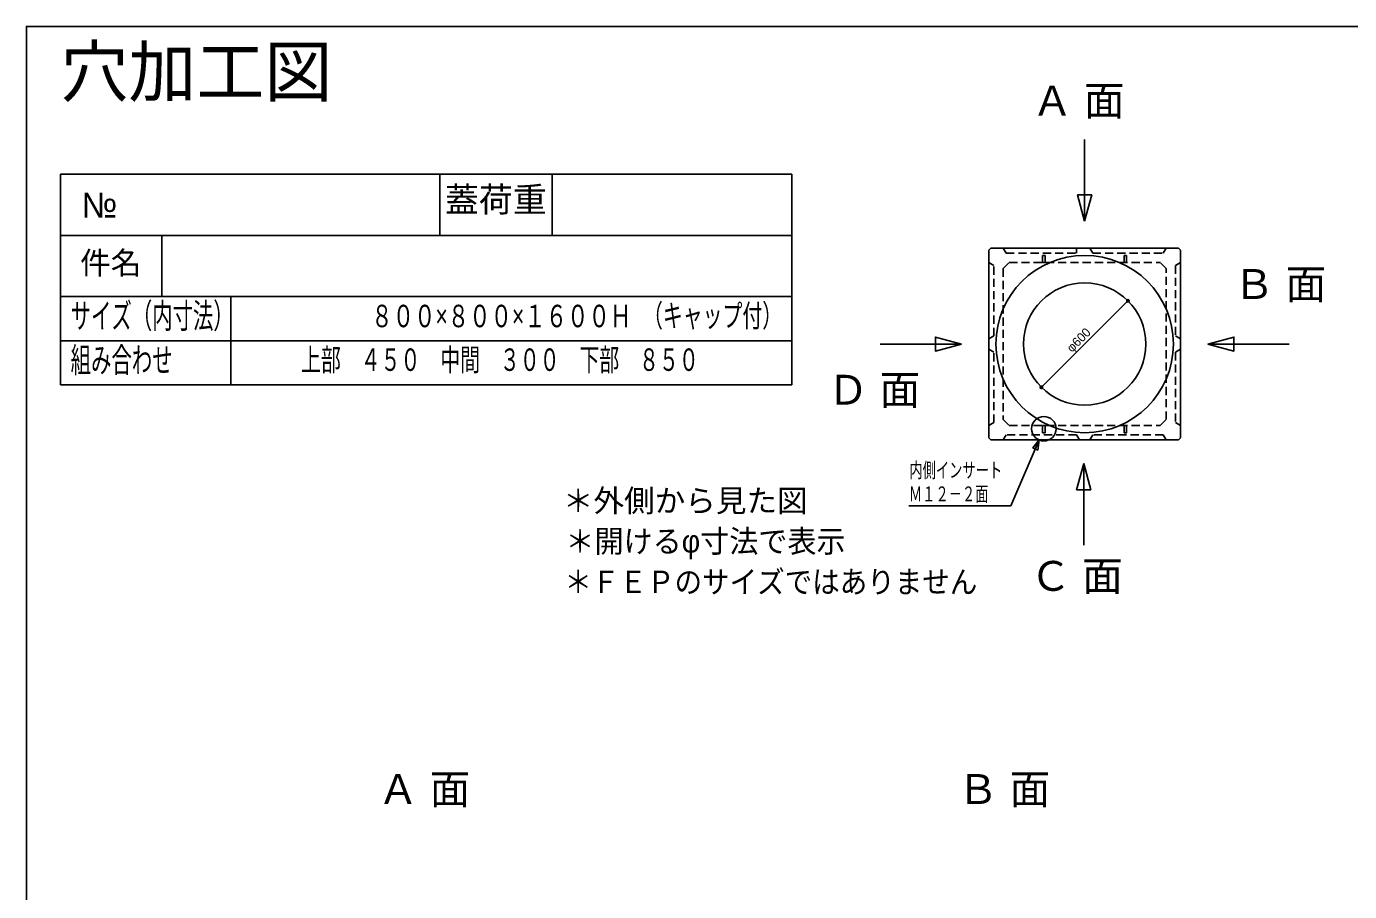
# Model space of a CAD drawing. Units: millimetres, scale not verified. Extents: x -3704 to 3796, y -2790 to 2696.
# Drawn here: x -3704 to 189, y 151 to 2696 of the extents above; entities that cross this region are included whole.
import ezdxf
from ezdxf.enums import TextEntityAlignment as Align

# ---------------------------------------------------------------- set-up
doc = ezdxf.new("R2010")
doc.units = ezdxf.units.MM
doc.header["$LTSCALE"] = 20
doc.linetypes.add('DASHED1', pattern=[1.8, 1.2, -0.6])
doc.layers.add('0-0_レイヤ_1', color=7, linetype='Continuous')
doc.styles.add('HG丸ｺﾞｼｯｸM-PRO', font='')
doc.styles.add('図脳フォント', font='')
doc.styles.get('HG丸ｺﾞｼｯｸM-PRO').set_extended_font_data('HG丸ｺﾞｼｯｸM-PRO')
doc.styles.get('図脳フォント').set_extended_font_data('図脳フォント')

msp = doc.modelspace()

# ---------------------------------------------------------------- hatches: boundary and pattern name
at = {"layer": '0-0_レイヤ_1'}
for points in [[(-457.49, 1889.16, 1), (-469.49, 1889.16, 1)], [(-712.05, 1634.6, 1), (-724.05, 1634.6, 1)]]:
    msp.add_hatch(color=256, dxfattribs=at).paths.add_polyline_path(points)

# ---------------------------------------------------------------- linework, layer by layer
for p, q in [((-3704.12, -2568.82), (-3704.12, 2646.47)), ((-590.77, 2123.88), (-590.77, 2363.88)), ((-3604.12, 2261.49), (-1868.91, 2261.49)), ((-3604.12, 2261.49), (-3604.12, 2211.49)), ((-2157.31, 2261.49), (-2157.31, 2131.49)), ((-1868.91, 2261.49), (-1451.85, 2261.49)), ((-1451.85, 2261.49), (-1451.85, 2211.49)), ((-3604.12, 1821.49), (-3604.12, 2211.49)), ((-1451.85, 2211.49), (-1451.85, 1821.49)), ((-2157.31, 2131.49), (-2157.31, 2081.49)), ((-3604.12, 2081.49), (-1451.85, 2081.49)), ((-3305.48, 2081.49), (-3305.48, 1901.49)), ((-872.77, 2037.88), (-866.77, 2043.88)), ((-872.77, 2037.88), (-872.77, 1485.88)), ((-866.77, 2043.88), (-314.77, 2043.88)), ((-308.77, 2037.88), (-314.77, 2043.88)), ((-308.77, 1485.88), (-308.77, 2037.88)), ((-714.37, 2022.88), (-707.17, 2022.88)), ((-474.37, 2022.88), (-467.17, 2022.88)), ((-3102.8, 1641.49), (-3102.8, 1901.49)), ((-463.49, 1889.16), (-718.05, 1634.6)), ((-3604.12, 1821.49), (-3604.12, 1641.49)), ((-1451.85, 1641.49), (-1451.85, 1821.49)), ((-1868.91, 1771.49), (-3604.12, 1771.49)), ((-1868.91, 1771.49), (-1451.85, 1771.49)), ((-952.77, 1761.88), (-1192.77, 1761.88)), ((-228.77, 1761.88), (11.23, 1761.88)), ((-1868.91, 1641.49), (-3604.12, 1641.49)), ((-1868.91, 1641.49), (-1451.85, 1641.49)), ((-474.37, 1521.88), (-467.17, 1521.88)), ((-872.77, 1485.88), (-866.77, 1479.88)), ((-866.77, 1479.88), (-314.77, 1479.88)), ((-314.77, 1479.88), (-308.77, 1485.88)), ((-593.63, 1410.54), (-593.63, 1170.54)), ((-1107.72, 1285.73), (-808.12, 1285.73))]:
    msp.add_line(p, q, dxfattribs=at)
at = {"layer": '0-0_レイヤ_1', "linetype": 'DASHED1'}
for p, q in [((-830.77, 2043.88), (-821.77, 2028.88)), ((-821.77, 2028.88), (-614.77, 2028.88)), ((-614.77, 2028.88), (-614.77, 2043.88)), ((-575.77, 2043.88), (-566.77, 2028.88)), ((-566.77, 2028.88), (-359.77, 2028.88)), ((-359.77, 2028.88), (-350.77, 2043.88)), ((-857.77, 1992.88), (-872.77, 2001.88)), ((-857.77, 1785.88), (-857.77, 1992.88)), ((-830.77, 1983.88), (-812.77, 2001.88)), ((-812.77, 2001.88), (-368.77, 2001.88)), ((-350.77, 1983.88), (-368.77, 2001.88)), ((-308.77, 2001.88), (-323.77, 1992.88)), ((-323.77, 1992.88), (-323.77, 1785.88)), ((-830.77, 1983.88), (-830.77, 1539.88)), ((-350.77, 1539.88), (-350.77, 1983.88)), ((-872.77, 1776.88), (-857.77, 1785.88)), ((-323.77, 1785.88), (-308.77, 1776.88)), ((-857.77, 1737.88), (-872.77, 1746.88)), ((-857.77, 1530.88), (-857.77, 1737.88)), ((-308.77, 1746.88), (-323.77, 1737.88)), ((-323.77, 1737.88), (-323.77, 1530.88)), ((-872.77, 1521.88), (-857.77, 1530.88)), ((-830.77, 1539.88), (-812.77, 1521.88)), ((-812.77, 1521.88), (-368.77, 1521.88)), ((-368.77, 1521.88), (-350.77, 1539.88)), ((-323.77, 1530.88), (-308.77, 1521.88)), ((-821.77, 1494.88), (-830.77, 1479.88)), ((-614.77, 1494.88), (-821.77, 1494.88)), ((-605.77, 1479.88), (-614.77, 1494.88)), ((-566.77, 1494.88), (-575.77, 1479.88)), ((-359.77, 1494.88), (-566.77, 1494.88)), ((-350.77, 1479.88), (-359.77, 1494.88))]:
    msp.add_line(p, q, dxfattribs=at)
at = {"layer": '0-0_レイヤ_1'}
for points in [[(-3704.12, 2646.47), (-3704.12, 2696.47), (-3532.94, 2696.47)], [(-3532.94, 2696.47), (3545.88, 2696.47), (3795.88, 2696.47)], [(-2488.3, 2261.49), (-2488.3, 2131.49), (-2488.3, 2081.49)], [(-714.37, 2022.88), (-714.37, 2001.88), (-707.17, 2001.88), (-707.17, 2022.88)], [(-474.37, 2022.88), (-474.37, 2001.88), (-467.17, 2001.88), (-467.17, 2022.88)], [(-3604.12, 1901.49), (-1868.91, 1901.49), (-1451.85, 1901.49)], [(-474.37, 1521.88), (-474.37, 1500.88), (-467.17, 1500.88), (-467.17, 1521.88)], [(-808.12, 1285.73), (-724.54, 1479.62), (-728.88, 1449.93), (-743.14, 1456.08), (-724.54, 1479.62), (-734.44, 1456.65)]]:
    msp.add_lwpolyline(points, dxfattribs=at)
for points in [[(-590.77, 2123.88), (-611.47, 2201.16), (-570.06, 2201.16)], [(-952.77, 1761.88), (-1030.04, 1741.18), (-1030.04, 1782.59)], [(-228.77, 1761.88), (-151.49, 1782.59), (-151.49, 1741.18)], [(-707.17, 1521.88), (-714.37, 1521.88), (-714.37, 1500.88), (-707.17, 1500.88)], [(-593.63, 1410.54), (-572.92, 1333.27), (-614.33, 1333.27)]]:
    msp.add_lwpolyline(points, close=True, dxfattribs=at)
for centre, radius in [((-590.77, 1761.88), 261), ((-590.77, 1761.88), 180), ((-710.77, 1512.88), 36)]:
    msp.add_circle(centre, radius, dxfattribs=at)

# ---------------------------------------------------------------- texts
at = {"layer": '0-0_レイヤ_1', "style": 'HG丸ｺﾞｼｯｸM-PRO'}
for s, height, p in [('穴加工図', 146.6, (-3604.12, 2446.47)), ('Ａ 面', 87.98, (-745.85, 2407.99)), ('蓋荷重', 73.31, (-2473.3, 2128.47)), ('№', 73.31, (-3542.16, 2112.23)), ('件名', 65.98, (-3546.26, 1948.04)), ('Ｂ 面', 87.98, (-152.52, 1868.1)), ('Ｄ 面', 87.98, (-1346.94, 1557.03)), ('＊外側から見た図', 65.98, (-2125.77, 1248.2)), ('Ｃ 面', 87.98, (-751.24, 1009.26)), ('Ａ 面', 87.98, (-2670.67, 381.96)), ('Ｂ 面', 87.98, (-964.65, 381.96))]:
    msp.add_text(s, height=height, dxfattribs=at).set_placement(p, align=Align.BOTTOM_LEFT)
for s, height, width, p in [('サイズ（内寸法）', 73.31, 0.6, (-3574.12, 1786.49)), ('８００×８００×１６００Ｈ', 65.98, 0.7, (-2689.67, 1791.67)), ('（キャップ付）', 65.98, 0.65, (-1890.19, 1792.7)), ('組み合わせ', 73.31, 0.6, (-3574.12, 1656.49)), ('上部\u3000４５０\u3000中間\u3000３００\u3000下部\u3000８５０', 65.98, 0.65, (-2896.12, 1663.16)), ('内側インサート', 43.99, 0.65, (-1106.38, 1355.73)), ('Ｍ１２－２面', 43.99, 0.65, (-1107.72, 1285.73)), ('＊開けるφ寸法で表示', 65.98, 0.95, (-2118.21, 1128.91)), ('＊ＦＥＰのサイズではありません', 65.98, 0.9, (-2121.35, 1009.35))]:
    msp.add_text(s, height=height, dxfattribs=dict(at, width=width)).set_placement(p, align=Align.BOTTOM_LEFT)
at = {"layer": '0-0_レイヤ_1', "style": '図脳フォント'}
msp.add_text('φ600', height=26.39, rotation=45, dxfattribs=at).set_placement((-622.59, 1730.06), align=Align.BOTTOM_LEFT)

doc.saveas('drawing.dxf')
